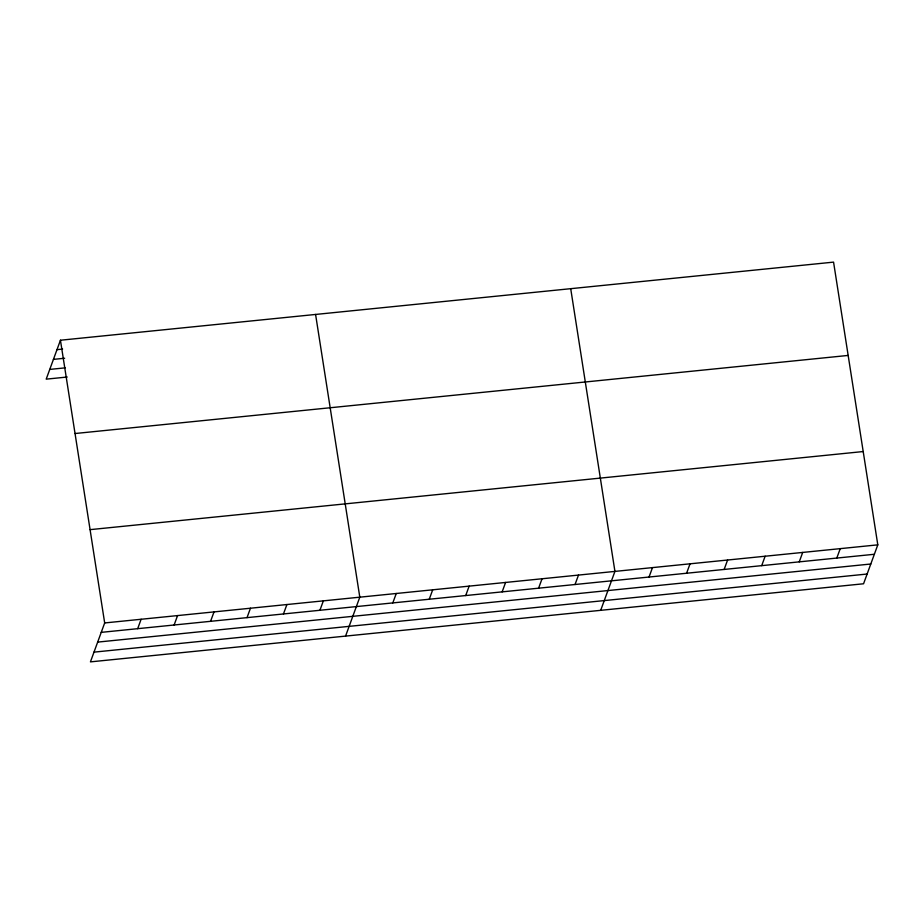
<?xml version="1.0" encoding="UTF-8"?>
<svg xmlns="http://www.w3.org/2000/svg" width="924" height="924" viewBox="0 0 924 924"><rect width="100%" height="100%" fill="white"/><g stroke="black" fill="none" stroke-linecap="round" stroke-linejoin="round"><path stroke-width="1.39" d="M60.441 340.228L104.678 622.949L90.436 661.873L863.559 583.772L877.8 544.848L833.564 262.127L60.441 340.228L46.2 379.152L67.233 377.027M137.676 628.678L141.118 619.265M174.128 625.005L177.57 615.58M210.568 621.321L214.022 611.907M247.02 617.636L250.462 608.223M283.46 613.952L286.914 604.539M319.912 610.279L323.365 600.854M345.564 636.105L359.806 597.17L315.581 314.449M392.804 602.91L396.257 593.497M429.256 599.226L432.698 589.812M465.708 595.553L469.149 586.128M502.148 591.868L505.601 582.443M538.6 588.184L542.042 578.771M575.04 584.499L578.493 575.086M600.692 610.325L614.934 571.402L570.709 288.681M649.041 577.026L652.494 567.613M686.59 573.238L690.043 563.813M724.15 569.438L727.592 560.025M761.699 565.65L765.141 556.225M799.248 561.85L802.702 552.437M836.798 558.061L840.251 548.648M56.999 349.642L62.601 349.076M53.43 359.378L64.645 358.246M49.769 369.415L65.188 367.856M75.04 433.529L848.163 355.428M90.078 529.648L863.201 451.547M104.678 622.949L877.8 544.848M101.224 632.363L874.358 554.273M97.667 642.099L870.789 564.01M93.994 652.136L867.116 574.035"/></g></svg>
